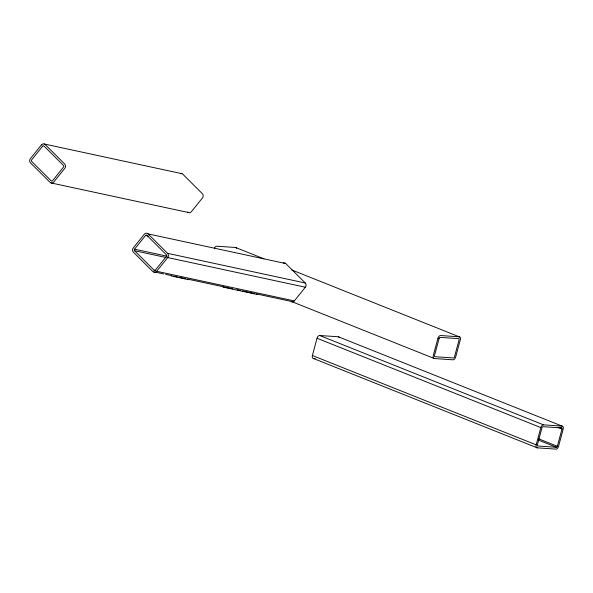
<?xml version="1.0" encoding="UTF-8"?>
<svg xmlns="http://www.w3.org/2000/svg" width="593" height="593" viewBox="0 0 593 593"><rect width="100%" height="100%" fill="white"/><g stroke="black" fill="none" stroke-linecap="round" stroke-linejoin="round"><path stroke-width="0.89" d="M312.385 355.511L317.047 338.255A3.017 1.809 -68.2 0 1 319.686 335.505L338.321 336.772L562.112 426.108A3.017 1.809 -68.2 0 1 563.194 429.11L558.532 446.366A3.017 1.809 -68.2 0 1 555.893 449.116L537.251 447.848L313.467 358.513A3.017 1.809 -68.2 0 1 312.385 355.511L536.168 444.839A3.017 1.809 -68.2 0 0 537.251 447.848M536.168 444.839L540.831 427.59A3.017 1.809 -68.2 0 1 543.47 424.84L562.112 426.108M561.608 427.946L542.973 426.678A1.082 0.652 -68.2 0 0 542.024 427.672L537.362 444.92A1.082 0.652 -68.2 0 0 537.755 446.003L556.39 447.278A1.082 0.652 -68.2 0 0 557.338 446.284L562.001 429.028A1.082 0.652 -68.2 0 0 561.608 427.946L559.896 427.264M134.515 249.186L145.552 235.48A1.082 0.956 -77.8 0 1 146.916 235.362L166.425 254.805A1.082 0.956 -77.8 0 1 166.47 256.324L155.433 270.03A1.082 0.956 -77.8 0 1 154.069 270.156L134.559 250.713A1.082 0.956 -77.8 0 1 134.515 249.186L167.115 256.213M156.678 271.275L167.715 257.57A3.017 2.668 -77.8 0 0 167.604 253.344L148.094 233.901A3.017 2.668 -77.8 0 0 144.307 234.235L133.269 247.941A3.017 2.668 -77.8 0 0 133.381 252.173L152.89 271.616A3.017 2.668 -77.8 0 0 156.678 271.275L294.321 300.925L305.358 287.22A3.017 2.668 -77.8 0 0 305.247 282.994L285.737 263.551A3.017 2.668 -77.8 0 0 283.269 262.958M313.467 358.513L315.246 358.632M181.999 173.697L44.104 143.958M51.102 182.955L188.492 212.524M148.094 233.901L285.737 263.551M145.552 235.48L148.272 236.066M167.604 253.344L305.247 282.994M167.715 257.57L305.358 287.22M134.559 250.713L166.248 257.54M154.069 270.156L155.877 270.541M153.795 271.809L163.757 273.959M165.566 274.344L171.903 275.708M173.719 276.101L177.337 276.879M179.153 277.272L185.49 278.636M187.299 279.029L232.575 288.784M237.104 289.755L240.728 290.533M242.537 290.926L254.308 293.461M256.124 293.854L290.533 301.266A3.017 2.668 -77.8 0 0 294.321 300.925M171.459 276.012L188.67 279.718M223.079 287.131L257.488 294.543M291.43 269.822L459.849 337.054M291.949 301.696L433.735 358.298M557.716 427.316L562.001 429.028M319.686 335.505L543.47 424.84M317.047 338.255L540.831 427.59M538.474 438.753L557.338 446.284M538.385 440.088L556.39 447.278M235.762 247.548L264.004 258.859M187.64 211.968A3.017 2.668 -77.8 0 0 191.435 211.627L202.472 197.921A3.017 2.668 -77.8 0 0 202.361 193.696L182.852 174.246A3.017 2.668 -77.8 0 0 180.383 173.653M338.321 336.772A3.017 1.809 -68.2 0 1 339.411 337.706M236.525 248.408A3.017 1.809 -68.2 0 0 235.436 247.474L216.801 246.206A3.017 1.809 -68.2 0 0 214.444 248.171M437.945 338.284L433.283 355.541A3.017 1.809 -68.2 0 0 434.365 358.543L453 359.818A3.017 1.809 -68.2 0 0 455.646 357.068L460.309 339.811A3.017 1.809 -68.2 0 0 459.219 336.809L440.584 335.542A3.017 1.809 -68.2 0 0 437.945 338.284M439.139 338.366L434.469 355.622A1.082 0.652 -68.2 0 0 434.862 356.704L453.497 357.972A1.082 0.652 -68.2 0 0 454.453 356.986L459.115 339.73A1.082 0.652 -68.2 0 0 458.723 338.647L440.088 337.38A1.082 0.652 -68.2 0 0 439.139 338.366M41.414 144.937L30.376 158.642A3.017 2.668 -77.8 0 0 30.488 162.875L50.005 182.318A3.017 2.668 -77.8 0 0 53.793 181.977L64.83 168.271A3.017 2.668 -77.8 0 0 64.719 164.046L45.209 144.603A3.017 2.668 -77.8 0 0 41.414 144.937M42.666 146.182L31.629 159.888A1.082 0.956 -77.8 0 0 31.666 161.407L51.176 180.85A1.082 0.956 -77.8 0 0 52.54 180.732L63.584 167.026A1.082 0.956 -77.8 0 0 63.54 165.506L44.03 146.063A1.082 0.956 -77.8 0 0 42.666 146.182"/></g></svg>
